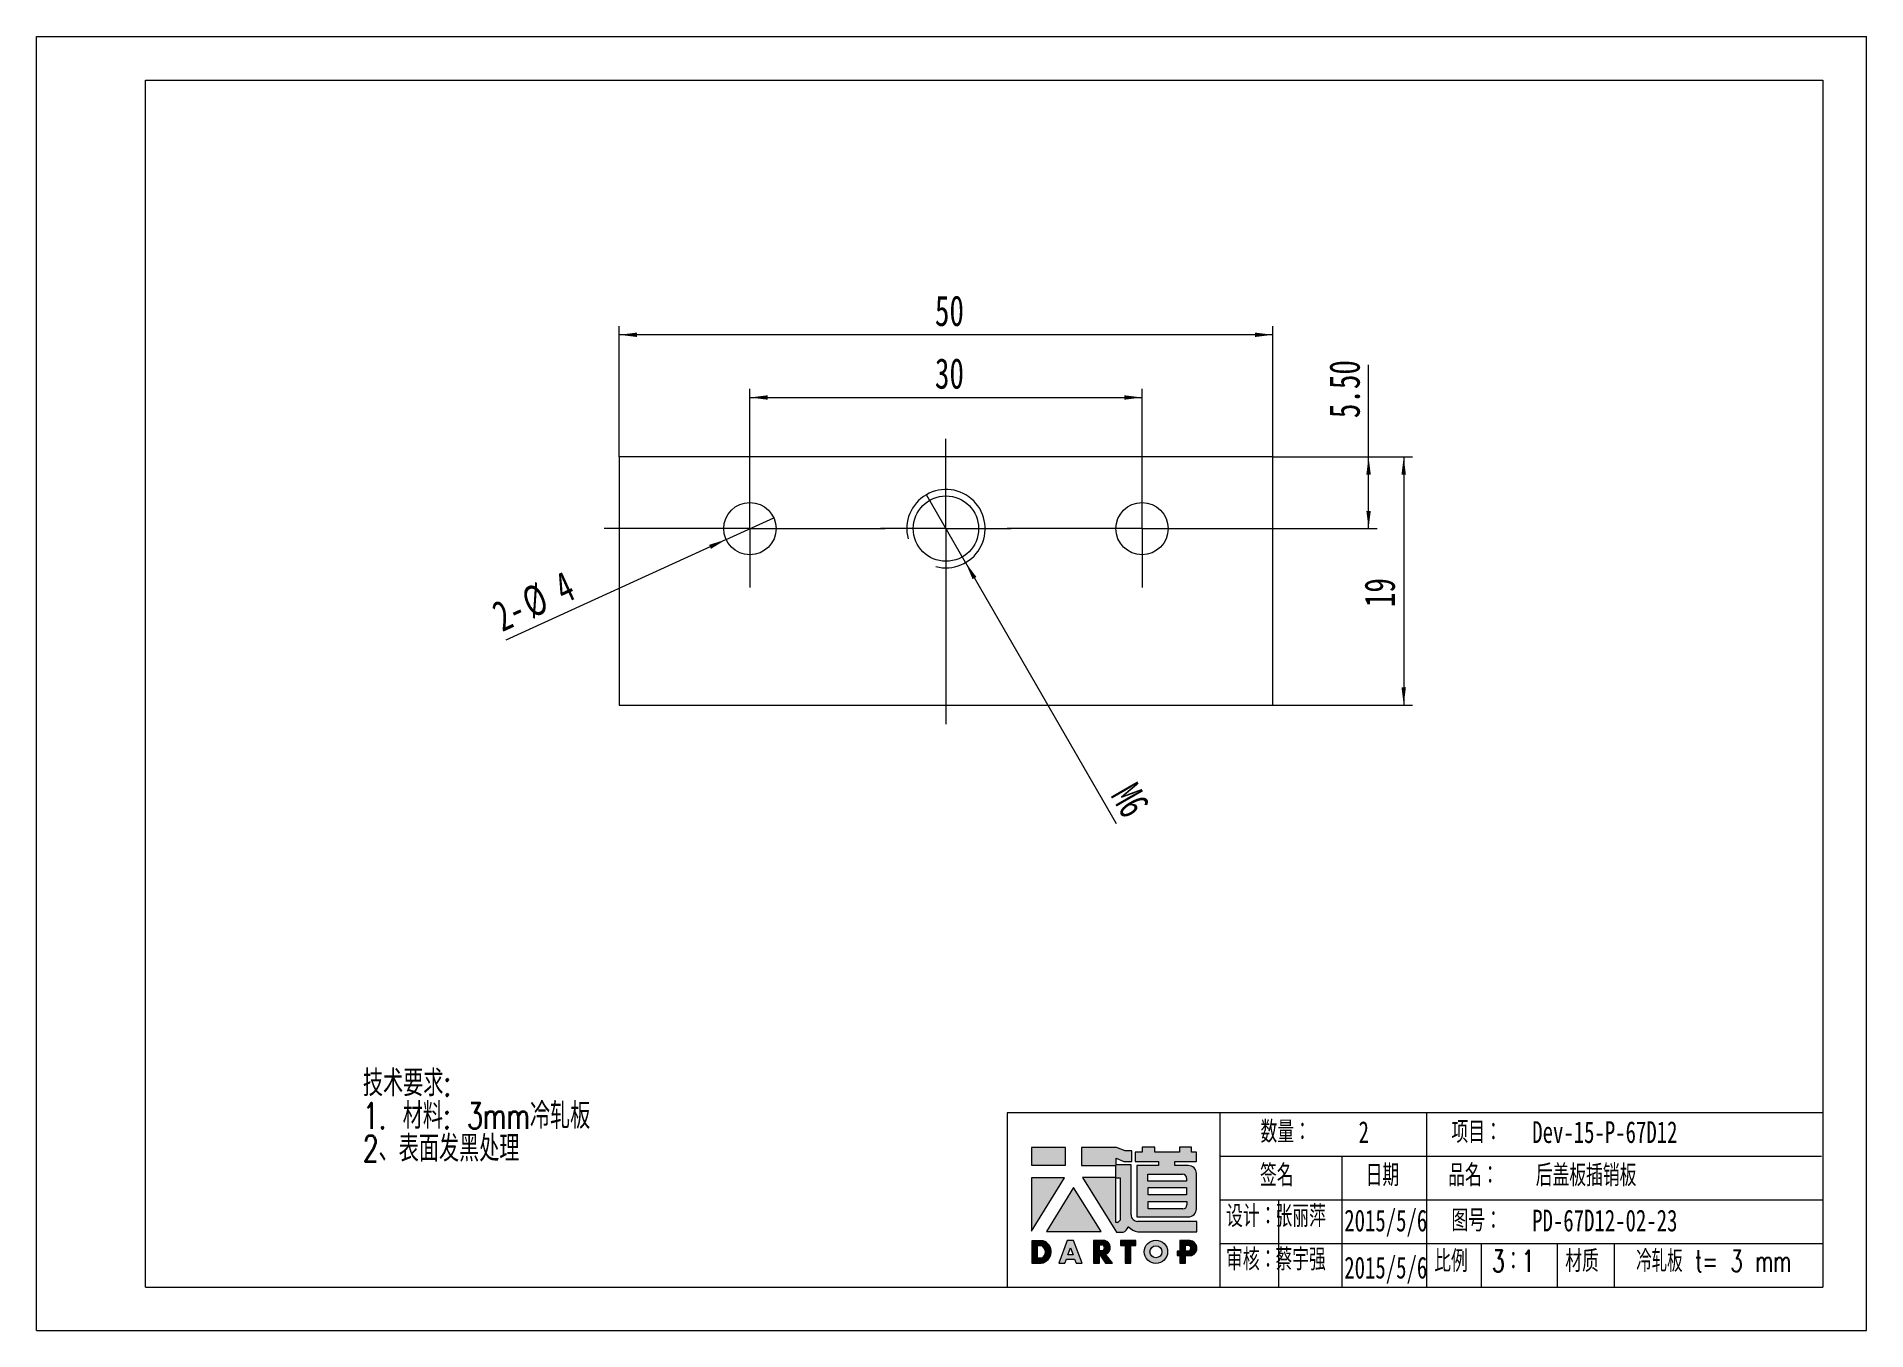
# Model space of a CAD drawing. Header units: millimetres. Extents: x 0 to 210, y 0 to 149.
import ezdxf

# ---------------------------------------------------------------- set-up
doc = ezdxf.new("R2010")
doc.units = ezdxf.units.MM
doc.header["$LTSCALE"] = 0.5
doc.layers.add('A-TITLEBLOCK', color=7, linetype='Continuous', lineweight=15)
doc.styles.add('SLDTEXTSTYLE0', font='TXT', dxfattribs={"width": 0.7, "bigfont": 'bigfont'})
doc.styles.add('SLDTEXTSTYLE1', font='TXT', dxfattribs={"width": 0.7})
doc.styles.add('SLDTEXTSTYLE2', font='TXT', dxfattribs={"width": 0.6454545454545455, "bigfont": 'bigfont'})
doc.dimstyles.new('SLDDIMSTYLE0', dxfattribs={"dimtxt": 3.5, "dimasz": 2.04, "dimexe": 0, "dimexo": 0.0625, "dimgap": 0.875, "dimtad": 2, "dimlfac": 0.6666666666666666, "dimrnd": 1e-09, "dimzin": 12, "dimdsep": 46, "dimtxsty": 'SLDTEXTSTYLE1', "dimsah": 1, "dimcen": 0.09, "dimadec": 0, "dimazin": 3, "dimtfac": 1, "dimtofl": 0, "dimtmove": 0, "dimatfit": 3, "dimfxl": 0, "dimfrac": 2, "dimtolj": 1, "dimtzin": 12, "dimarcsym": 0})
doc.dimstyles.new('SLDDIMSTYLE1', dxfattribs={"dimtxt": 3.5, "dimasz": 2.04, "dimexe": 0, "dimexo": 0.0625, "dimgap": 0.875, "dimtad": 2, "dimlfac": 0.6666666666666666, "dimrnd": 1e-09, "dimzin": 4, "dimdsep": 46, "dimtxsty": 'SLDTEXTSTYLE1', "dimsah": 1, "dimcen": 0.09, "dimadec": 0, "dimazin": 1, "dimtfac": 1, "dimtofl": 0, "dimtmove": 0, "dimatfit": 3, "dimfxl": 0, "dimfrac": 2, "dimtolj": 1, "dimtzin": 12, "dimarcsym": 0})
doc.dimstyles.new('SLDDIMSTYLE2', dxfattribs={"dimtxt": 3.5, "dimasz": 2.04, "dimexe": 0, "dimexo": 0.0625, "dimgap": 0.875, "dimtad": 2, "dimlfac": 0.6666666666666666, "dimrnd": 1e-09, "dimzin": 12, "dimdsep": 46, "dimtxsty": 'SLDTEXTSTYLE1', "dimblk1": 'NONE', "dimsah": 1, "dimcen": 0, "dimadec": 0, "dimazin": 3, "dimtfac": 1, "dimtmove": 0, "dimatfit": 3, "dimldrblk": 'NONE', "dimfxl": 0, "dimfrac": 2, "dimtolj": 1, "dimtzin": 12, "dimarcsym": 0})
doc.dimstyles.new('SLDDIMSTYLE3', dxfattribs={"dimtxt": 3.5, "dimasz": 2.04, "dimexe": 0, "dimexo": 0.0625, "dimgap": 0.875, "dimtad": 2, "dimlfac": 0.6666666666666666, "dimrnd": 1e-09, "dimzin": 12, "dimdsep": 46, "dimtxsty": 'SLDTEXTSTYLE1', "dimblk1": 'NONE', "dimsah": 1, "dimcen": 0, "dimadec": 0, "dimazin": 3, "dimtfac": 1, "dimtmove": 0, "dimatfit": 3, "dimldrblk": 'NONE', "dimfxl": 0, "dimfrac": 2, "dimtolj": 1, "dimtzin": 12, "dimarcsym": 0})

# ---------------------------------------------------------------- blocks, each defined once
blk = doc.blocks.new('块1')
at = {"linetype": 'Continuous'}
for color, points in [(12, [(3.864911384253101, 11.24338869249128), (3.864911384253101, 13.2805911204909), (-0.03430541103638385, 13.2805911204909), (-0.03430541103638385, 11.24338869249128)]), (12, [(-0.02385985326791573, 3.673651004401711), (3.739381434596872, 9.818017242690932), (-0.02385985326791573, 9.818017242690932)]), (12, [(7.970382133446837, 3.632722141401579), (4.782562804873742, 8.702983344207029), (1.706254387914912, 3.632722141401579)]), (8, [(11.94784898502452, 2.031856293554283), (11.94784898502452, 2.595302375570735), (10.16761439181468, 2.595302375570735), (10.16761439181468, 2.030507862020247), (10.7230615122623, 2.030507862020247), (10.7230615122623, -0.004751238172960405), (11.38809536261659, -0.004751238172960405), (11.38809536261659, 2.031856293554283)])]:
    blk.add_hatch(color=color, dxfattribs=at).paths.add_polyline_path(points, flags=0)
h = blk.add_hatch(color=12, dxfattribs=at)
edge = h.paths.add_edge_path(flags=0)
edge.add_line((9.691974998447762, 11.28031192064697), (9.691974998447762, 12.04249301475527))
edge.add_line((9.691974998447762, 12.04249301475527), (10.55254236165795, 11.67072250918039))
edge.add_line((10.55254236165795, 11.67072250918039), (11.48293003269457, 11.67072250918039))
edge.add_line((11.48293003269457, 11.67072250918039), (11.48293003269457, 12.90211811699663))
edge.add_line((11.48293003269457, 12.90211811699663), (10.71536478549415, 12.90211811699663))
edge.add_line((10.71536478549415, 12.90211811699663), (9.715248434288227, 13.29708957688752))
edge.add_line((9.715248434288227, 13.29708957688752), (5.707361186248012, 13.29708957688752))
edge.add_line((5.707361186248012, 13.29708957688752), (5.707361186248012, 11.21451639378658))
edge.add_line((5.707361186248012, 11.21451639378658), (9.606944492321302, 11.21451639378658))
edge.add_line((9.606944492321302, 11.21451639378658), (9.606944492321302, 11.17239773826479))
edge.add_line((9.606944492321302, 11.17239773826479), (9.606944492321302, 9.841337176259287))
edge.add_line((9.606944492321302, 9.841337176259287), (5.825469292186026, 9.841337176259287))
edge.add_line((5.825469292186026, 9.841337176259287), (9.714973551250784, 3.581838680902813))
edge.add_line((9.714973551250784, 3.581838680902812), (10.48517496258944, 3.581838680902812))
edge.add_arc((10.31522661732545, 4.31907379161716), 0.7565699230923236, 282.9811251691751, 345.4172256101924)
edge.add_line((11.04742357209487, 4.128585818363423), (11.04742357209485, 4.157420646706384))
edge.add_line((11.04742357209485, 4.157420646706384), (11.11534877676687, 4.157420646706384))
edge.add_arc((12.5686266559718, 5.701533391065622), 2.120448245413953, 226.7357971412295, 259.3209385163939)
edge.add_line((12.17569166934852, 3.617810075035764), (18.93436952156749, 3.617810075035741))
edge.add_line((18.93436952156749, 3.617810075035741), (18.93436952156749, 4.804945400769148))
edge.add_line((18.93436952156749, 4.804945400769148), (12.14690706102231, 4.804945400769217))
edge.add_arc((12.14690706101288, 5.544240398909942), 0.73929499814069, 180.0000000007004, 270.0000000007314, ccw=False)
edge.add_line((11.40761206287219, 5.544240398900905), (11.40761206287222, 11.28031192064697))
edge.add_line((11.40761206287222, 11.28031192064697), (9.691974998447762, 11.28031192064697))
edge = h.paths.add_edge_path(flags=0)
edge.add_line((9.854613601073483, 4.661059824254042), (9.644511849537325, 4.661059824254042))
edge.add_line((9.644511849537325, 4.661059824254042), (9.646252775885408, 9.814725483353753))
edge.add_line((9.646252775885408, 9.814725483353753), (10.14177538027511, 9.814646163856658))
edge.add_line((10.14177538027511, 9.814646163856658), (10.14177538027511, 4.956400355861728))
edge.add_arc((9.174553373631573, 5.609562428599832), 1.167107151635652, 305.6398792732127, 325.968963113898, ccw=False)
h = blk.add_hatch(color=12, dxfattribs=at)
edge = h.paths.add_edge_path(flags=0)
edge.add_line((18.92273280360576, 11.67135706519118), (18.92273280360576, 12.72971717953349))
edge.add_line((18.92273280360576, 12.72971717953349), (18.32138020505463, 12.72971717953349))
edge.add_line((18.32138020505463, 12.72971717953349), (18.32138020505463, 13.30176942750185))
edge.add_line((18.32138020505463, 13.30176942750185), (16.9468730696456, 13.30176942750185))
edge.add_line((16.9468730696456, 13.30176942750185), (16.9468730696456, 12.75831185998254))
edge.add_line((16.9468730696456, 12.75831185998254), (14.14068311369998, 12.75831185998254))
edge.add_line((14.14068311369998, 12.75831185998254), (14.14068311369998, 13.33036410794854))
edge.add_line((14.14068311369998, 13.33036410794854), (12.67097479750951, 13.33036410794854))
edge.add_line((12.67097479750951, 13.33036410794854), (12.67097479750951, 12.74772270647952))
edge.add_line((12.67097479750951, 12.74772270647952), (11.85887848785727, 12.74772270647952))
edge.add_line((11.85887848785727, 12.74772270647952), (11.85887848785727, 11.69313026847669))
edge.add_line((11.85887848785727, 11.69313026847669), (14.53880547253769, 11.69313026847669))
edge.add_line((14.53880547253769, 11.69313026847669), (14.53880547253769, 11.22669193733156))
edge.add_line((14.53880547253769, 11.22669193733156), (12.04158412272832, 11.22669193733156))
edge.add_line((12.04158412272832, 11.22669193733156), (12.04158412272832, 5.321275698636857))
edge.add_line((12.04158412272832, 5.321275698636857), (17.96993458560694, 5.321275698636857))
edge.add_arc((17.9699345856161, 6.245394446291773), 0.9241187476549413, 269.9999999994329, 359.9999999994308)
edge.add_line((18.89405333327104, 6.245394446282578), (18.89405333327107, 10.28956479136439))
edge.add_arc((17.96993458561152, 10.28956479135983), 0.9241187476595556, 2.828264897405108e-10, 90.00000000028393)
edge.add_line((17.96993458560694, 11.21368353901939), (16.40278778403414, 11.2136835390194))
edge.add_line((16.40278778403414, 11.2136835390194), (16.40278778403414, 11.67135706519118))
edge.add_line((16.40278778403414, 11.67135706519118), (18.92273280360576, 11.67135706519118))
h.paths.add_polyline_path([(13.36752857684512, 7.838400773096745), (13.36752857684512, 8.69651880479648), (17.74861544918635, 8.69651880479648), (17.74861544918635, 7.838400773096745)], flags=0)
edge = h.paths.add_edge_path(flags=0)
edge.add_line((13.33884910658065, 10.21255244531596), (17.31523554557823, 10.21255244531596))
edge.add_arc((17.31523554556227, 9.750493071507822), 0.462059373808164, -1.9737740331038367e-09, 89.99999999802071, ccw=False)
edge.add_line((17.77729491937047, 9.750493071491912), (17.77729491937047, 9.411623774518649))
edge.add_line((17.77729491937047, 9.411623774518649), (13.33884910658065, 9.411623774518649))
edge.add_line((13.33884910658065, 9.411623774518649), (13.33884910658065, 10.21255244531596))
edge = h.paths.add_edge_path(flags=0)
edge.add_line((13.36752857684512, 6.236583091226654), (13.36752857684512, 7.066106442486452))
edge.add_line((13.36752857684512, 7.066106442486452), (17.80588276197559, 7.066106442486452))
edge.add_line((17.80588276197559, 7.066106442486452), (17.80588276197559, 6.698642465049212))
edge.add_arc((17.34382338816462, 6.698642465037589), 0.4620593738109521, -89.99999999855493, 1.440412233932875e-09, ccw=False)
edge.add_line((17.34382338817628, 6.236583091226637), (13.36752857684512, 6.236583091226654))
h = blk.add_hatch(color=8, dxfattribs=at)
edge = h.paths.add_edge_path(flags=0)
edge.add_arc((0.8907678533005282, 1.318337713897282), 1.330525839164979, 278.6604405932824, 432.3203452583787)
edge.add_line((1.294841578082462, 2.586021993844982), (0.003811712337375983, 2.586021993844982))
edge.add_line((0.003811712337375983, 2.586021993844982), (0.003811712337375983, 0.002982413269962958))
edge.add_line((0.003811712337375983, 0.002982413269962854), (1.091116154509436, 0.002982413269962854))
edge = h.paths.add_edge_path(flags=0)
edge.add_line((0.6588581432642183, 2.020354965782483), (1.060432201349049, 2.020354965782483))
edge.add_arc((0.7884197118354085, 1.284309647558925), 0.7846996272015349, -65.78573481728489, 69.71773257233048, ccw=False)
edge.add_line((1.110264354720975, 0.5686494413324706), (0.6588581432642183, 0.5686494413324706))
edge.add_line((0.6588581432642183, 0.5686494413324706), (0.6588581432642183, 2.020354965782483))
h = blk.add_hatch(color=8, dxfattribs=at)
h.paths.add_polyline_path([(5.786894030310964, -0.005385794184611415), (4.792275341108183, 2.607279620361488), (4.055497001353381, 2.607279620361488), (3.107974950352449, 0.0002062307009149631), (3.805903145190165, 0.0002062307009149631), (3.970099984457549, 0.462242329487615), (4.915606226069625, 0.462242329487615), (5.083376545671149, -0.005385794184611415)], flags=0)
h.paths.add_polyline_path([(4.14914051132817, 0.9602498223888367), (4.436668235474562, 1.779461638394841), (4.734916400664313, 0.9602498223888367)], flags=0)
h = blk.add_hatch(color=8, dxfattribs=at)
edge = h.paths.add_edge_path(flags=0)
edge.add_arc((8.19065512553169, 1.799331173623158), 0.8266266239124772, 290.6073250211866, 437.2124199352527)
edge.add_line((8.373618273928104, 2.605455271817605), (7.103858969669615, 2.605455271817605))
edge.add_line((7.103858969669615, 2.605455271817605), (7.103858969669615, -0.00122152033473899))
edge.add_line((7.103858969669615, -0.001221520334738869), (7.774848620576092, -0.001221520334738869))
edge.add_line((7.774848620576092, -0.001221520334738869), (7.774848620576092, 1.032152950896504))
edge.add_line((7.774848620576092, 1.032152950896504), (8.464530322422005, -0.01054156181724575))
edge.add_line((8.464530322422005, -0.0105415618172457), (9.275343844151823, -0.0105415618172457))
edge.add_line((9.275343844151823, -0.0105415618172457), (8.481595720545107, 1.025596629005832))
edge = h.paths.add_edge_path(flags=0)
edge.add_arc((7.98797465198628, 1.760742235935877), 0.3511384235190945, -77.47302943994771, 76.71957553051169, ccw=False)
edge.add_line((8.064136280020952, 1.417963008317599), (7.768709564700494, 1.417963008317597))
edge.add_line((7.768709564700494, 1.417963008317597), (7.768709564700494, 2.102490310031068))
edge.add_line((7.768709564700494, 2.102490310031068), (8.068637197964579, 2.102490310031068))
h = blk.add_hatch(color=8, dxfattribs=at)
edge = h.paths.add_edge_path(flags=0)
edge.add_arc((14.25393495162486, 1.311476576962944), 1.338318296392606, 0, 360)
edge = h.paths.add_edge_path(flags=0)
edge.add_arc((14.25393495162486, 1.311476576962944), 0.6875414427692794, 0, 360)
h = blk.add_hatch(color=8, dxfattribs=at)
edge = h.paths.add_edge_path(flags=0)
edge.add_arc((18.08673706313665, 1.723667524713854), 0.8786258111376346, 288.8958684179252, 445.2442177897109)
edge.add_line((18.15958285641788, 2.599268350660529), (18.12117367946142, 2.599268350660529))
edge.add_line((18.12117367946142, 2.599268350660529), (16.98920506732323, 2.599268350660529))
edge.add_line((16.98920506732323, 2.599268350660529), (16.98920506732323, 1.382745149460132))
edge.add_line((16.98920506732323, 1.382745149460132), (16.68884946503463, 1.382745149460132))
edge.add_line((16.68884946503463, 1.382745149460132), (16.68884946503463, 0.8889415901437063))
edge.add_line((16.68884946503463, 0.8889415901437063), (16.9843487992099, 0.8889415901437063))
edge.add_line((16.9843487992099, 0.8889415901437063), (16.9843487992099, 0.003339351019693071))
edge.add_line((16.9843487992099, 0.003339351019693122), (17.64516777525268, 0.003339351019693122))
edge.add_line((17.64516777525268, 0.003339351019693122), (17.64516777525268, 0.8923919884871968))
edge.add_line((17.64516777525268, 0.8923919884871968), (18.37127932514415, 0.8923919884871968))
edge = h.paths.add_edge_path(flags=0)
edge.add_arc((17.90600297303263, 1.731202188104179), 0.351531887461637, -79.01085638112971, 72.55127628001378, ccw=False)
edge.add_line((17.97301303377721, 1.386116228289312), (17.63536361136639, 1.386116228289306))
edge.add_line((17.63536361136639, 1.386116228289306), (17.63536361136639, 2.066558575653326))
edge.add_line((17.63536361136639, 2.066558575653326), (18.0114105687377, 2.066558575653326))
at = {"layer": 'A-TITLEBLOCK'}
for p, q in [((3.864911384253101, 13.2805911204909), (-0.03430541103638385, 13.2805911204909)), ((-0.03430541103638385, 13.2805911204909), (-0.03430541103638385, 11.24338869249128)), ((3.864911384253101, 11.24338869249128), (3.864911384253101, 13.2805911204909)), ((9.715248434288227, 13.29708957688752), (5.707361186248012, 13.29708957688752)), ((5.707361186248012, 13.29708957688752), (5.707361186248012, 11.21451639378658)), ((10.71536478549415, 12.90211811699663), (9.715248434288227, 13.29708957688752)), ((11.48293003269457, 12.90211811699663), (10.71536478549415, 12.90211811699663)), ((11.48293003269457, 11.67072250918039), (11.48293003269457, 12.90211811699663)), ((12.67097479750951, 12.74772270647952), (11.85887848785727, 12.74772270647952)), ((11.85887848785727, 12.74772270647952), (11.85887848785727, 11.69313026847669)), ((14.14068311369998, 13.33036410794854), (12.67097479750951, 13.33036410794854)), ((12.67097479750951, 13.33036410794854), (12.67097479750951, 12.74772270647952)), ((14.14068311369998, 12.75831185998254), (14.14068311369998, 13.33036410794854)), ((16.9468730696456, 12.75831185998254), (14.14068311369998, 12.75831185998254)), ((18.32138020505463, 13.30176942750185), (16.9468730696456, 13.30176942750185)), ((16.9468730696456, 13.30176942750185), (16.9468730696456, 12.75831185998254)), ((18.32138020505463, 12.72971717953349), (18.32138020505463, 13.30176942750185)), ((18.92273280360576, 12.72971717953349), (18.32138020505463, 12.72971717953349)), ((18.92273280360576, 11.67135706519118), (18.92273280360576, 12.72971717953349)), ((-0.03430541103638385, 11.24338869249128), (3.864911384253101, 11.24338869249128)), ((5.707361186248012, 11.21451639378658), (9.606944492321302, 11.21451639378658)), ((9.606944492321302, 11.21451639378658), (9.606944492321302, 11.17239773826479)), ((9.606944492321302, 11.17239773826479), (9.606944492321302, 9.841337176259287)), ((9.691974998447762, 12.04249301475527), (10.55254236165795, 11.67072250918039)), ((9.691974998447762, 11.28031192064697), (9.691974998447762, 12.04249301475527)), ((11.40761206287222, 11.28031192064697), (9.691974998447762, 11.28031192064697)), ((10.55254236165795, 11.67072250918039), (11.48293003269457, 11.67072250918039)), ((11.40761206287222, 5.544240398900905), (11.40761206287222, 11.28031192064697)), ((11.85887848785727, 11.69313026847669), (14.53880547253769, 11.69313026847669)), ((14.53880547253769, 11.22669193733156), (12.04158412272832, 11.22669193733156)), ((12.04158412272832, 11.22669193733156), (12.04158412272832, 5.321275698636857)), ((14.53880547253769, 11.69313026847669), (14.53880547253769, 11.22669193733156)), ((16.40278778403414, 11.2136835390194), (16.40278778403414, 11.67135706519118)), ((16.40278778403414, 11.67135706519118), (18.92273280360576, 11.67135706519118)), ((17.96993458560694, 11.2136835390194), (16.40278778403414, 11.2136835390194)), ((3.739381434596872, 9.818017242690932), (-0.02385985326791573, 9.818017242690932)), ((-0.02385985326791573, 9.818017242690932), (-0.02385985326791573, 3.673651004401711)), ((-0.02385985326791573, 3.673651004401711), (3.739381434596872, 9.818017242690932)), ((4.782562804873742, 8.702983344207029), (1.706254387914912, 3.632722141401579)), ((7.970382133446837, 3.632722141401579), (4.782562804873742, 8.702983344207029)), ((9.606944492321302, 9.841337176259287), (5.825469292186026, 9.841337176259287)), ((5.825469292186026, 9.841337176259287), (9.714973551250784, 3.581838680902812)), ((9.644511849537325, 4.661059824254042), (9.646252775885408, 9.814725483353753)), ((9.646252775885408, 9.814725483353753), (10.14177538027511, 9.814646163856658)), ((10.14177538027511, 9.814646163856658), (10.14177538027511, 4.956400355861728)), ((13.33884910658065, 9.411623774518649), (13.33884910658065, 10.21255244531596)), ((13.33884910658065, 10.21255244531596), (17.31523554557823, 10.21255244531596)), ((17.77729491937047, 9.411623774518649), (13.33884910658065, 9.411623774518649)), ((13.36752857684512, 7.838400773096745), (13.36752857684512, 8.69651880479648)), ((13.36752857684512, 8.69651880479648), (17.74861544918635, 8.69651880479648)), ((17.74861544918635, 8.69651880479648), (17.74861544918635, 7.838400773096745)), ((17.77729491937047, 9.750493071491912), (17.77729491937047, 9.411623774518649)), ((18.89405333327107, 6.245394446282578), (18.89405333327107, 10.28956479136439)), ((17.74861544918635, 7.838400773096745), (13.36752857684512, 7.838400773096745)), ((13.36752857684512, 6.236583091226654), (13.36752857684512, 7.066106442486452)), ((13.36752857684512, 7.066106442486452), (17.80588276197559, 7.066106442486452)), ((17.80588276197559, 7.066106442486452), (17.80588276197559, 6.698642465049212)), ((9.854613601073483, 4.661059824254042), (9.644511849537325, 4.661059824254042)), ((12.04158412272832, 5.321275698636857), (17.96993458560694, 5.321275698636857)), ((18.93436952156749, 4.804945400769148), (12.14690706102231, 4.804945400769217)), ((17.34382338817628, 6.236583091226654), (13.36752857684512, 6.236583091226654)), ((18.93436952156749, 3.617810075035741), (18.93436952156749, 4.804945400769148)), ((1.294841578082462, 2.586021993844982), (0.003811712337375983, 2.586021993844982)), ((0.003811712337375983, 2.586021993844982), (0.003811712337375983, 0.002982413269962854)), ((1.706254387914912, 3.632722141401579), (7.970382133446837, 3.632722141401579)), ((4.055497001353381, 2.607279620361488), (3.107974950352449, 0.0002062307009149631)), ((4.792275341108183, 2.607279620361488), (4.055497001353381, 2.607279620361488)), ((5.786894030310964, -0.005385794184611415), (4.792275341108183, 2.607279620361488)), ((8.373618273928104, 2.605455271817605), (7.103858969669615, 2.605455271817605)), ((7.103858969669615, 2.605455271817605), (7.103858969669615, -0.001221520334738869)), ((7.768709564700494, 1.417963008317597), (7.768709564700494, 2.102490310031068)), ((7.768709564700494, 2.102490310031068), (8.068637197964579, 2.102490310031068)), ((9.714973551250784, 3.581838680902812), (10.48517496258944, 3.581838680902812)), ((11.94784898502452, 2.595302375570735), (10.16761439181468, 2.595302375570735)), ((10.16761439181468, 2.595302375570735), (10.16761439181468, 2.030507862020247)), ((11.04742357209485, 4.12858581836343), (11.04742357209485, 4.157420646706384)), ((11.04742357209485, 4.157420646706384), (11.11534877676687, 4.157420646706384)), ((11.94784898502452, 2.031856293554283), (11.94784898502452, 2.595302375570735)), ((12.17569166934851, 3.617810075035741), (18.93436952156749, 3.617810075035741)), ((18.12117367946142, 2.599268350660529), (16.98920506732323, 2.599268350660529)), ((16.98920506732323, 2.599268350660529), (16.98920506732323, 1.382745149460132)), ((18.15958285641788, 2.599268350660529), (18.12117367946142, 2.599268350660529)), ((0.003811712337375983, 0.002982413269962854), (1.091116154509436, 0.002982413269962854)), ((0.6588581432642183, 0.5686494413324706), (0.6588581432642183, 2.020354965782483)), ((0.6588581432642183, 2.020354965782483), (1.060432201349049, 2.020354965782483)), ((1.110264354720975, 0.5686494413324706), (0.6588581432642183, 0.5686494413324706)), ((3.107974950352449, 0.0002062307009149631), (3.805903145190165, 0.0002062307009149631)), ((3.805903145190165, 0.0002062307009149631), (3.970099984457549, 0.462242329487615)), ((3.970099984457549, 0.462242329487615), (4.915606226069625, 0.462242329487615)), ((4.14914051132817, 0.9602498223888367), (4.436668235474562, 1.779461638394841)), ((4.734916400664313, 0.9602498223888367), (4.14914051132817, 0.9602498223888367)), ((4.436668235474562, 1.779461638394841), (4.734916400664313, 0.9602498223888367)), ((4.915606226069625, 0.462242329487615), (5.083376545671149, -0.005385794184611415)), ((8.064136280020952, 1.417963008317597), (7.768709564700494, 1.417963008317597)), ((7.774848620576092, -0.001221520334738869), (7.774848620576092, 1.032152950896504)), ((7.774848620576092, 1.032152950896504), (8.464530322422005, -0.0105415618172457)), ((9.275343844151823, -0.0105415618172457), (8.481595720545107, 1.025596629005832)), ((10.16761439181468, 2.030507862020247), (10.7230615122623, 2.030507862020247)), ((10.7230615122623, 2.030507862020247), (10.7230615122623, -0.004751238172960405)), ((11.38809536261659, -0.004751238172960405), (11.38809536261659, 2.031856293554283)), ((11.38809536261659, 2.031856293554283), (11.94784898502452, 2.031856293554283)), ((16.98920506732323, 1.382745149460132), (16.68884946503463, 1.382745149460132)), ((16.68884946503463, 1.382745149460132), (16.68884946503463, 0.8889415901437063)), ((16.68884946503463, 0.8889415901437063), (16.9843487992099, 0.8889415901437063)), ((16.9843487992099, 0.8889415901437063), (16.9843487992099, 0.003339351019693122)), ((16.9843487992099, 0.003339351019693122), (17.64516777525268, 0.003339351019693122)), ((17.63536361136639, 1.386116228289306), (17.63536361136639, 2.066558575653326)), ((17.63536361136639, 2.066558575653326), (18.0114105687377, 2.066558575653326)), ((17.97301303377721, 1.386116228289306), (17.63536361136639, 1.386116228289306)), ((17.64516777525268, 0.003339351019693122), (17.64516777525268, 0.8923919884871968)), ((17.64516777525268, 0.8923919884871968), (18.37127932514415, 0.8923919884871968)), ((5.083376545671149, -0.005385794184611415), (5.786894030310964, -0.005385794184611415)), ((7.103858969669615, -0.001221520334738869), (7.774848620576092, -0.001221520334738869)), ((8.464530322422005, -0.0105415618172457), (9.275343844151823, -0.0105415618172457)), ((10.7230615122623, -0.004751238172960405), (11.38809536261659, -0.004751238172960405))]:
    blk.add_line(p, q, dxfattribs=at)
for radius in [1.338318296392606, 0.6875414427692803]:
    blk.add_circle((14.25393495162486, 1.311476576962944), radius, dxfattribs=at)
for centre, radius, start, end in [((17.96993458561152, 10.28956479135983), 0.9241187476595645, 2.828264897405108e-10, 90.00000000028393), ((17.31523554556227, 9.750493071507822), 0.4620593738081915, 359.9999999980279, 89.99999999802154), ((17.34382338816462, 6.698642465037589), 0.4620593738109697, 270.0000000014467, 1.44122564053541e-09), ((9.174553373631573, 5.609562428599832), 1.167107151635653, 305.6398792732136, 325.9689631138988), ((12.14690706101288, 5.544240398909942), 0.7392949981407249, 180.0000000007012, 270.0000000007323), ((17.9699345856161, 6.245394446291773), 0.9241187476549655, 269.9999999994329, 359.9999999994308), ((0.8907678533005282, 1.318337713897282), 1.330525839164982, 278.6604405932824, 72.32034525837781), ((7.98797465198628, 1.760742235935877), 0.3511384235190965, 282.5269705600539, 76.71957553051254), ((8.19065512553169, 1.799331173623158), 0.8266266239124779, 290.6073250211866, 77.21241993525202), ((10.31522661732545, 4.31907379161716), 0.7565699230923493, 282.9811251691751, 345.4172256101924), ((12.5686266559718, 5.701533391065622), 2.120448245413977, 226.7357971412295, 259.3209385163939), ((18.08673706313665, 1.723667524713854), 0.8786258111376386, 288.8958684179252, 85.24421778971008), ((0.7884197118354085, 1.284309647558925), 0.7846996272015353, 294.2142651827166, 69.71773257233134), ((17.90600297303263, 1.731202188104179), 0.3515318874616424, 280.9891436188718, 72.55127628001459)]:
    blk.add_arc(centre, radius, start, end, dxfattribs=at)
blk = doc.blocks.new('SW_NOTE_0')
at = {"layer": 'A-TITLEBLOCK', "color": 0, "char_height": 3, "attachment_point": 1, "style": 'SLDTEXTSTYLE0'}
for s, insert in [('\\M+18B5A术\\M+19776\\M+18B81:', (0, 3.867203219315895)), ('1. \\M+18DDE\\M+197BF: 3mm\\M+197E2轧\\M+194C2', (0, 0.1172033031349266)), ('2\\M+18141\\M+1955C\\M+196CA发\\M+1FC4B处\\M+1979D', (0, -3.632796613046042))]:
    blk.add_mtext(s, dxfattribs=dict(at, insert=insert))
blk = doc.blocks.new('_D')
at = {"layer": 'A-TITLEBLOCK'}
for p, q in [((66.90466597445582, 100.380847081038), (66.90466597445582, 115.380847081038)), ((141.9046659744558, 114.380847081038), (66.90466597445582, 114.380847081038)), ((141.9046659744558, 100.380847081038), (141.9046659744558, 115.380847081038))]:
    blk.add_line(p, q, dxfattribs=at)
for points in [[(66.90466597445582, 114.380847081038), (68.94466597445583, 114.126847081038), (68.94466597445583, 114.634847081038)], [(141.9046659744558, 114.380847081038), (139.8646659744558, 114.634847081038), (139.8646659744558, 114.126847081038)]]:
    blk.add_solid(points, dxfattribs=at)
at = {"layer": 'A-TITLEBLOCK', "insert": (103.1368876814468, 118.8925844030705), "char_height": 3.5, "attachment_point": 1, "style": 'SLDTEXTSTYLE1'}
blk.add_mtext('50', dxfattribs=at)
blk = doc.blocks.new('_D_1')
at = {"layer": 'A-TITLEBLOCK'}
for p, q in [((81.90466597445581, 98.88084708103798), (81.90466597445581, 108.1841177018854)), ((81.90466597445581, 107.1841177018854), (126.9046659744558, 107.1841177018854)), ((126.9046659744558, 98.880847081038), (126.9046659744558, 108.1841177018854))]:
    blk.add_line(p, q, dxfattribs=at)
for points in [[(81.90466597445581, 107.1841177018854), (83.94466597445582, 106.9301177018854), (83.94466597445582, 107.4381177018854)], [(126.9046659744558, 107.1841177018854), (124.8646659744558, 107.4381177018854), (124.8646659744558, 106.9301177018854)]]:
    blk.add_solid(points, dxfattribs=at)
at = {"layer": 'A-TITLEBLOCK', "insert": (103.1368876814468, 111.695855023918), "char_height": 3.5, "attachment_point": 1, "style": 'SLDTEXTSTYLE1'}
blk.add_mtext('30', dxfattribs=at)
blk = doc.blocks.new('_D_2')
at = {"layer": 'A-TITLEBLOCK'}
for p, q in [((152.9046659744558, 100.380847081038), (152.9046659744558, 110.9506390238728)), ((141.9046659744558, 100.380847081038), (153.9046659744558, 100.380847081038)), ((152.9046659744558, 92.130847081038), (152.9046659744558, 100.380847081038)), ((144.941627379298, 92.130847081038), (153.9046659744558, 92.130847081038))]:
    blk.add_line(p, q, dxfattribs=at)
for points in [[(152.9046659744558, 100.380847081038), (152.6506659744558, 98.34084708103798), (153.1586659744558, 98.34084708103798)], [(152.9046659744558, 92.130847081038), (153.1586659744558, 94.170847081038), (152.6506659744558, 94.170847081038)]]:
    blk.add_solid(points, dxfattribs=at)
at = {"layer": 'A-TITLEBLOCK', "insert": (148.3929286524233, 104.8110551382031), "char_height": 3.5, "attachment_point": 1, "rotation": 90, "style": 'SLDTEXTSTYLE1'}
blk.add_mtext('5.50', dxfattribs=at)
blk = doc.blocks.new('_D_3')
at = {"layer": 'A-TITLEBLOCK'}
for p, q in [((141.9046659744558, 100.380847081038), (157.93600033029, 100.380847081038)), ((156.93600033029, 100.380847081038), (156.93600033029, 71.880847081038)), ((141.9046659744558, 71.880847081038), (157.93600033029, 71.880847081038))]:
    blk.add_line(p, q, dxfattribs=at)
for points in [[(156.93600033029, 100.380847081038), (156.68200033029, 98.34084708103798), (157.19000033029, 98.34084708103798)], [(156.93600033029, 71.880847081038), (157.19000033029, 73.920847081038), (156.68200033029, 73.920847081038)]]:
    blk.add_solid(points, dxfattribs=at)
at = {"layer": 'A-TITLEBLOCK', "insert": (152.4242630082575, 83.1219940059847), "char_height": 3.5, "attachment_point": 1, "rotation": 90.00000000000041, "style": 'SLDTEXTSTYLE1'}
blk.add_mtext('19', dxfattribs=at)
blk = doc.blocks.new('_D_4')
at = {"layer": 'A-TITLEBLOCK'}
for q in [(84.63369396206028, 93.376803036468), (53.88958614675217, 79.34037526773336)]:
    blk.add_line((79.17563798685134, 90.884891125608), q, dxfattribs=at)
blk.add_solid([(79.17563798685134, 90.884891125608), (77.21440801772057, 90.2686987788661), (77.42538989284004, 89.80658337296508)], dxfattribs=at)
at = {"layer": 'A-TITLEBLOCK', "char_height": 3.5, "attachment_point": 1, "rotation": 24.53938510627764, "style": 'SLDTEXTSTYLE1'}
for s, insert in [('4', (59.12489198633607, 86.67618791504216)), ('%%c', (55.37580287714751, 84.98054754177487)), ('2-', (52.02111217389159, 83.4329097941944))]:
    blk.add_mtext(s, dxfattribs=dict(at, insert=insert))
blk = doc.blocks.new('_NONE')
blk = doc.blocks.new('_D_5')
at = {"layer": 'A-TITLEBLOCK'}
for q in [(102.1546659744558, 96.02796139806797), (123.9490662786968, 58.27895275062772)]:
    blk.add_line((106.6546659744558, 88.23373276400802), q, dxfattribs=at)
blk.add_solid([(106.6546659744558, 88.23373276400802), (107.4546955218946, 86.34004094028778), (107.894636427017, 86.59404094028777)], dxfattribs=at)
at = {"layer": 'A-TITLEBLOCK', "char_height": 3.5, "attachment_point": 1, "rotation": 300.0000000000007, "style": 'SLDTEXTSTYLE1'}
for s, insert in [('M', (126.2709454901184, 63.27363643804829)), ('6', (127.0876121858734, 61.85912822815128))]:
    blk.add_mtext(s, dxfattribs=dict(at, insert=insert))
blk = doc.blocks.new('SW_CENTERMARKSYMBOL_0')
at = {"layer": 'A-TITLEBLOCK', "color": 0}
for p, q in [((0, 3.750000000000004), (0, 6.749999999999992)), ((0, 0), (0, 3.750000000000004)), ((-3.750000000000004, 0), (-16.73392847706878, 0)), ((0, 0), (-3.750000000000004, 0)), ((0, 0), (0, -3.750000000000004)), ((0, 0), (3.750000000000004, 0)), ((3.750000000000004, 0), (15.52057334895043, 0)), ((0, -3.750000000000004), (0, -6.750000000000006))]:
    blk.add_line(p, q, dxfattribs=at)
blk = doc.blocks.new('SW_CENTERMARKSYMBOL_1')
at = {"layer": 'A-TITLEBLOCK', "color": 0}
for p, q in [((0, 3.750000000000004), (0, 6.750000000000006)), ((0, 0), (0, 3.750000000000004)), ((-3.750000000000017, 0), (-15.4762526875583, 0)), ((0, 0), (-3.750000000000017, 0)), ((0, 0), (0, -3.750000000000004)), ((0, 0), (3.749999999999976, 0)), ((3.749999999999976, 0), (18.03696140484212, 0)), ((0, -3.750000000000004), (0, -6.75000000000002))]:
    blk.add_line(p, q, dxfattribs=at)
blk = doc.blocks.new('SW_CENTERMARKSYMBOL_2')
at = {"layer": 'A-TITLEBLOCK', "color": 0}
for p, q in [((0, 3.750000000000004), (0, 10.30413828303928)), ((0, 0), (0, 3.750000000000004)), ((-3.749999999999989, 0), (-7.499999999999993, 0)), ((0, 0), (-3.749999999999989, 0)), ((0, 0), (0, -3.750000000000004)), ((0, 0), (3.750000000000004, 0)), ((3.750000000000004, 0), (7.500000000000007, 0)), ((0, -3.750000000000004), (0, -22.42238064287291))]:
    blk.add_line(p, q, dxfattribs=at)

msp = doc.modelspace()

# ---------------------------------------------------------------- linework, layer by layer
at = {"color": 7, "linetype": 'Continuous', "lineweight": 15}
for p, q in [((141.9046665332494, 100.3808466228273), (66.90466541566225, 100.3808466228273)), ((66.90466541566225, 100.3808466228273), (66.90466541566225, 71.8808475392487)), ((141.9046665332494, 71.8808475392487), (141.9046665332494, 100.3808466228273)), ((66.90466541566225, 71.8808475392487), (141.9046665332494, 71.8808475392487))]:
    msp.add_line(p, q, dxfattribs=at)
for centre, radius in [((81.90466597445581, 92.130847081038), 3), ((104.4046659744558, 92.130847081038), 3.750000000000014), ((126.9046659744558, 92.130847081038), 3.000000000000028)]:
    msp.add_circle(centre, radius, dxfattribs=at)
at = {"color": 7, "linetype": 'Continuous', "lineweight": 0}
msp.add_arc((104.4046659744558, 92.130847081038), 4.499999999999998, 255.0000000000011, 195.0000000000007, dxfattribs=at)
at = {"layer": 'A-TITLEBLOCK', "linetype": 'Continuous'}
for p, q in [((0.03942178267665047, 0.1073900783197315), (0.03942178267662272, 148.6073900783198)), ((0.03942178267662272, 148.6073900783198), (210.0394217826766, 148.6073900783198)), ((210.0394217826767, 0.1073900783197187), (210.0394217826766, 148.6073900783198)), ((12.53170488598066, 5.087635188028155), (12.53170488598066, 143.5876351880282)), ((12.53170488598066, 143.5876351880282), (205.0317048859807, 143.5876351880282)), ((205.0317048859807, 143.5876351880282), (205.0317048859807, 5.087635188028155)), ((12.53170488598066, 5.087635188028155), (205.0317048859807, 5.087635188028155)), ((0.03942178267665047, 0.1073900783197315), (210.0394217826767, 0.1073900783197187))]:
    msp.add_line(p, q, dxfattribs=at)
at = {"layer": 'A-TITLEBLOCK'}
for p, q in [((205.0264030411215, 25.08763518802816), (111.4263692650125, 25.08763518802814)), ((111.4263692650125, 25.08763518802814), (111.4263692650125, 5.128193959846472)), ((135.8801186972369, 5.087635188028155), (135.8801186972369, 25.08763518802815)), ((159.5425952797991, 25.08763518802816), (159.5425952797991, 5.087635188028155)), ((135.8801186972369, 20.08763518802815), (204.8855356216334, 20.08763518802815)), ((149.8413351707264, 20.08763518802815), (149.8413351707264, 5.087635188028154)), ((135.8801186972369, 15.08763518802815), (205.0199429289081, 15.08763518802815)), ((142.5770399463602, 15.08763518802815), (142.5770399463602, 5.087635188028154)), ((135.8801186972369, 10.08763518802816), (205.0317048859807, 10.08763518802816)), ((165.865728742284, 5.087635188028155), (165.865728742284, 10.08763518802816)), ((174.5967547973369, 5.087635188028155), (174.5967547973369, 10.08763518802816)), ((181.1322287822912, 5.087635188028155), (181.1322287822912, 10.08763518802816))]:
    msp.add_line(p, q, dxfattribs=at)

# ---------------------------------------------------------------- block references
at = {"color": 7, "linetype": 'Continuous'}
msp.add_blockref('块1', (114.2496797711183, 7.819572233743376), dxfattribs=at)
at = {"layer": 'A-TITLEBLOCK'}
for name, p in [('SW_CENTERMARKSYMBOL_2', (104.4046659744558, 92.130847081038)), ('SW_CENTERMARKSYMBOL_0', (81.90466597445581, 92.130847081038)), ('SW_CENTERMARKSYMBOL_1', (126.9046659744558, 92.130847081038)), ('SW_NOTE_0', (37.48747071947663, 26.12476932655387))]:
    msp.add_blockref(name, p, dxfattribs=at)

# ---------------------------------------------------------------- texts
at = {"layer": 'A-TITLEBLOCK', "char_height": 2.5, "attachment_point": 1}
for s, insert, style in [('\\M+19094\\M+197CA\\M+18146', (140.5047133509556, 24.15004776580599), 'SLDTEXTSTYLE0'), ('2', (151.7545721989348, 24.11808787927131), 'SLDTEXTSTYLE1'), ('项\\M+196DA\\M+18146', (162.4197304060644, 24.11808782106366), 'SLDTEXTSTYLE0'), ('Dev-15-P-67D12', (171.6881182420382, 24.11808787927134), 'SLDTEXTSTYLE1'), ('签\\M+196BC', (140.4461271232295, 19.15744993601274), 'SLDTEXTSTYLE0'), ('\\M+193FA\\M+18AFA', (152.5710780385207, 19.15744993601274), 'SLDTEXTSTYLE0'), ('\\M+19569\\M+196BC\\M+18146', (162.046582675791, 19.15744993601276), 'SLDTEXTSTYLE0'), ('\\M+18D40\\M+1E1B3\\M+194C2\\M+19D87销\\M+194C2', (172.0934156829388, 19.15744999422042), 'SLDTEXTSTYLE0'), ('设计\\M+18146', (136.5537332405731, 14.46966147858553), 'SLDTEXTSTYLE0'), ('张丽\\M+1E4CA', (142.22470241265, 14.46966153679319), 'SLDTEXTSTYLE0'), ('2015/5/6', (150.1154730468862, 13.96966168766745), 'SLDTEXTSTYLE1'), ('图\\M+18D86\\M+18146', (162.4197304060644, 13.96966162945979), 'SLDTEXTSTYLE0'), ('PD-67D12-02-23', (171.68464627148, 13.96966168766745), 'SLDTEXTSTYLE1'), ('审\\M+18A6A\\M+18146', (136.5537332405731, 9.502761865269978), 'SLDTEXTSTYLE0'), ('\\M+1E4EF\\M+18946强', (142.22470241265, 9.50276192347764), 'SLDTEXTSTYLE0'), ('2015/5/6', (150.1154730468863, 8.563178634040655), 'SLDTEXTSTYLE1'), ('\\M+194E4\\M+197E1', (160.4454698287293, 9.313178465936925), 'SLDTEXTSTYLE0'), ('3\\M+181461', (167.0560236587599, 9.313178524144563), 'SLDTEXTSTYLE0'), ('\\M+18DDE质', (175.4818427303991, 9.313178465936922), 'SLDTEXTSTYLE0'), ('\\M+197E2轧\\M+194C2 t= 3 mm', (183.617953037661, 9.313178465936913), 'SLDTEXTSTYLE2')]:
    msp.add_mtext(s, dxfattribs=dict(at, insert=insert, style=style))

# ---------------------------------------------------------------- dimensions: what is measured, and where the dimension line sits
at = {"layer": 'A-TITLEBLOCK'}
for base, p1, p2, picture, middle in [((66.90466597445582, 114.380847081038), (141.9046659744558, 100.380847081038), (66.90466597445582, 100.380847081038), '_D', (104.6729987959935, 114.380847081038)), ((126.9046659744558, 107.1841177018854), (81.90466597445581, 98.88084708103798), (126.9046659744558, 98.880847081038), '_D_1', (104.6729987959935, 107.1841177018854))]:
    dim = msp.add_linear_dim(base=base, p1=p1, p2=p2, dimstyle='SLDDIMSTYLE0', dxfattribs=at)
    dim.commit()
    dim.dimension.update_dxf_attribs({"geometry": picture, "text_midpoint": middle, "dimtype": 160})
for base, p1, p2, dimstyle, picture, middle in [((152.9046659744558, 100.380847081038), (144.941627379298, 92.130847081038), (141.9046659744558, 100.380847081038), 'SLDDIMSTYLE1', '_D_2', (152.9046659744558, 107.880847081038)), ((156.93600033029, 71.880847081038), (141.9046659744558, 100.380847081038), (141.9046659744558, 71.880847081038), 'SLDDIMSTYLE0', '_D_3', (156.93600033029, 84.65567460144227))]:
    dim = msp.add_linear_dim(base=base, p1=p1, p2=p2, angle=90.0000000000002, dimstyle=dimstyle, dxfattribs=at)
    dim.commit()
    dim.dimension.update_dxf_attribs({"geometry": picture, "text_midpoint": middle, "dimtype": 160})
dim = msp.add_diameter_dim_2p(p1=(102.1546659744558, 96.02796139806797), p2=(106.6546659744558, 88.23373276400802), text='M<>', dimstyle='SLDDIMSTYLE3', override={"dimpost": '<>'}, dxfattribs=at)
dim.commit()
dim.dimension.update_dxf_attribs({"geometry": '_D_5', "text_midpoint": (123.1890568575652, 59.59534134251267), "dimtype": 163})
dim = msp.add_diameter_dim_2p(p1=(84.63369396206028, 93.376803036468), p2=(79.17563798685134, 90.884891125608), text='2-<>', dimstyle='SLDDIMSTYLE2', dxfattribs=at)
dim.commit()
dim.dimension.update_dxf_attribs({"geometry": '_D_4', "text_midpoint": (58.0227565560436, 81.22740454153151), "dimtype": 163})

doc.saveas('drawing.dxf')
